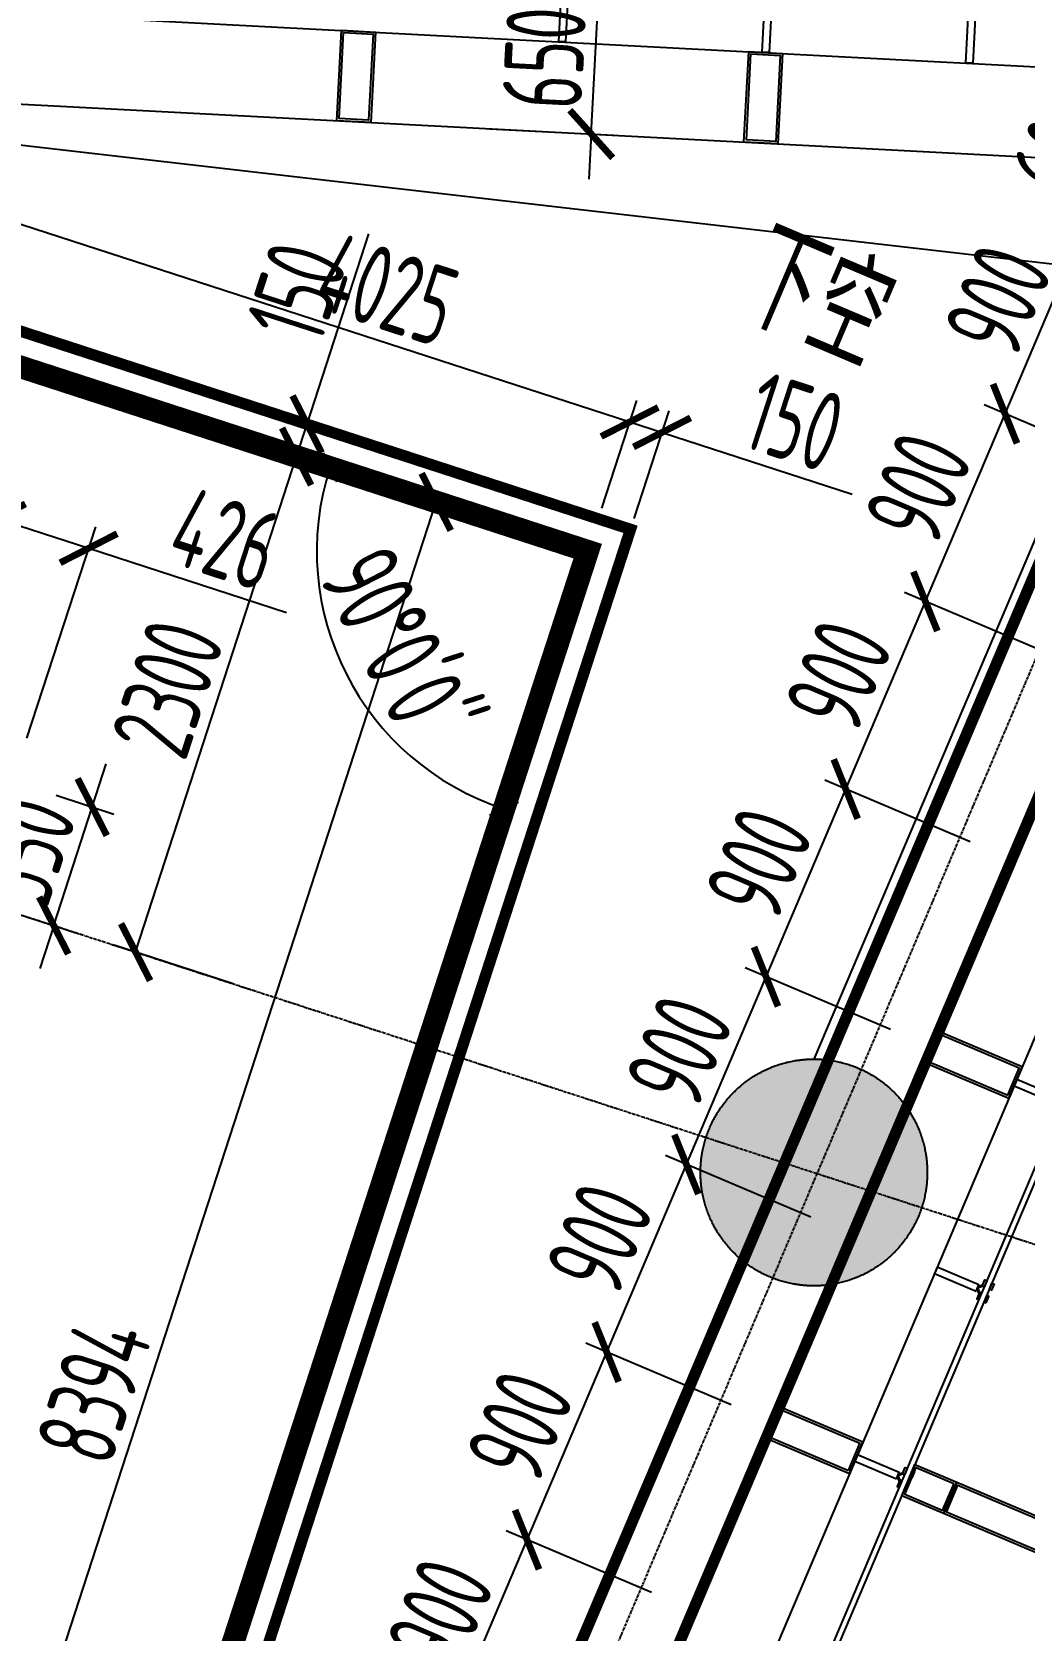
# Model space of a CAD drawing. Extents: x 11778731 to 12007717, y -6694179 to -6314888.
# Drawn here: x 11981166 to 11985545, y -6398597 to -6391543 of the extents above; entities that cross this region are included whole.
import ezdxf
from ezdxf.enums import TextEntityAlignment as Align
from ezdxf.xclip import XClip

# ---------------------------------------------------------------- set-up
doc = ezdxf.new("R2010")
doc.units = 0
doc.header["$LTSCALE"] = 10
doc.header["$MEASUREMENT"] = 0
doc.header["$XCLIPFRAME"] = 0
for name, pattern in [('A3-RG-axis-100$0$CENTER', [2, 1.25, -0.25, 0.25, -0.25]), ('A3-RI-5F$0$DASH', [0.35, 0.25, -0.1]), ('A3-RI-5F$0$DASHDOT', [1, 0.5, -0.25, 0, -0.25])]:
    doc.linetypes.add(name, pattern=pattern)
for name, color, linetype in [('A3-RB-5F-100$0$A-DIMS-100', 1, 'Continuous'), ('A3-RG-axis-100$0$A-GRID', 1, 'A3-RG-axis-100$0$CENTER'), ('A3-RI-5F$0$0M-FIRE', 30, 'A3-RI-5F$0$DASHDOT'), ('A3-RI-5F$0$A-DETAILS', 11, 'Continuous'), ('A3-RI-5F$0$A-FACD-ALUM', 30, 'Continuous'), ('A3-RI-5F$0$A-FLOR', 2, 'Continuous'), ('A3-RI-5F$0$A-GLAZ', 140, 'Continuous'), ('A3-RI-5F$0$A-STRS-HRAL', 80, 'Continuous'), ('A3-RI-5F$0$A-SYMB-VOID', 35, 'Continuous'), ('A3-RS-1F$0$A-HATH-GRAY', 8, 'Continuous'), ('A3-RS-1F$0$A-WALL', 7, 'Continuous'), ('A3-SYMB-5F-100$0$A-SYMB', 4, 'Continuous'), ('A3-SYMB-5F-100$0$A-SYMB-AREA', 4, 'Continuous'), ('A3-SYMB-5F-100$0$A-SYMB-NAME', 4, 'Continuous'), ('A3-SYMB-5F-100$0$A-SYMB-NAME-E', 4, 'Continuous')]:
    doc.layers.add(name, color=color, linetype=linetype)
doc.styles.add('A3-RB-5F-100$0$XD2008', font='xd-hzs.shx', dxfattribs={"width": 0.7, "bigfont": 'xd-hztxt.shx'})
doc.styles.add('A3-SYMB-5F-100$0$ECADI', font='hzs.shx', dxfattribs={"width": 0.7, "bigfont": 'hztxt.shx'})
doc.dimstyles.new('A3-RB-5F-100$0$XD100', dxfattribs={"dimscale": 100, "dimtxt": 3.5, "dimasz": 1.5, "dimexe": 1, "dimexo": 2, "dimgap": 0.5, "dimtad": 1, "dimdec": 0, "dimdsep": 46, "dimtxsty": 'A3-RB-5F-100$0$XD2008', "dimcen": 2.5, "dimclrt": 4, "dimaunit": 1, "dimadec": 0, "dimazin": 0, "dimtfac": 1, "dimtdec": 0, "dimtix": 1, "dimtmove": 0, "dimatfit": 3, "dimfxl": 0, "dimtolj": 1, "dimtzin": 0, "dimarcsym": 0})
doc.dimstyles.new('A3-RB-5F-100$0$XD100$0', dxfattribs={"dimscale": 100, "dimtxt": 3.5, "dimasz": 2, "dimexe": 1, "dimexo": 2, "dimgap": 0.5, "dimtad": 1, "dimdec": 0, "dimdsep": 46, "dimtxsty": 'A3-RB-5F-100$0$XD2008', "dimblk1": 'A3-RB-5F-100$0$_ARCHTICK', "dimblk2": 'A3-RB-5F-100$0$_ARCHTICK', "dimsah": 1, "dimcen": 2.5, "dimclrt": 4, "dimaunit": 1, "dimadec": 0, "dimazin": 0, "dimtfac": 1, "dimtdec": 0, "dimtix": 1, "dimtmove": 0, "dimatfit": 3, "dimfxl": 0, "dimtolj": 1, "dimtzin": 0, "dimarcsym": 0})

# ---------------------------------------------------------------- blocks, each defined once
blk = doc.blocks.new('A3-RI-5F')
at = {"layer": 'A3-RI-5F$0$0M-FIRE', "const_width": 100}
blk.add_lwpolyline([(11978127.2, -6392050.3), (11981718.3, -6393217.1), (11981918.5, -6393282.1), (11983619.4, -6393834.8), (11981025.6, -6401817.9, -0.089252), (11978423.6, -6405850.5, 0.095873), (11977106.7, -6407812.4), (11976851.3, -6408493), (11976456.6, -6410438.8), (11975165.8, -6410461.5, 0.078185), (11972830.6, -6410986.5), (11973149.5, -6418285.6), (11975106.4, -6418638)], format="xyb", dxfattribs=at)
at = {"layer": 'A3-RI-5F$0$A-DETAILS'}
for points in [[(11985248.2, -6397944.6), (11985189.6, -6398082.7), (11985005.5, -6398004.5), (11985064.1, -6397866.4)], [(11985235, -6397949.9), (11985184.3, -6398069.5), (11985018.6, -6397999.2), (11985069.4, -6397879.6)], [(11985800.5, -6398179), (11985741.9, -6398317.1), (11985189.6, -6398082.7), (11985248.2, -6397944.6)], [(11985787.4, -6398184.3), (11985736.6, -6398304), (11985202.7, -6398077.4), (11985253.5, -6397957.7)]]:
    blk.add_lwpolyline(points, close=True, dxfattribs=at)
at = {"layer": 'A3-RI-5F$0$A-FACD-ALUM'}
for p, q in [((11985343.2, -6397081), (11985362.8, -6397073)), ((11985337.6, -6397094), (11985345.6, -6397113.7)), ((11985340.4, -6397087.5), (11985360.1, -6397079.5)), ((11985340.4, -6397087.5), (11985348.3, -6397107.2)), ((11984986, -6397922.5), (11984993.9, -6397942.1)), ((11984988.7, -6397915.9), (11985008.4, -6397908)), ((11984988.7, -6397915.9), (11984996.7, -6397935.6)), ((11984991.5, -6397909.4), (11985011.2, -6397901.5))]:
    blk.add_line(p, q, dxfattribs=at)
for points in [[(11978189, -6391860.1), (11978365.4, -6391316.9), (11987372.2, -6391788.9), (11973314.7, -6424906.3)], [(11978237.5, -6391710.7), (11986780.8, -6392158.5), (11972568.2, -6425641.2)]]:
    blk.add_lwpolyline(points, dxfattribs=at)
for points in [[(11983501.8, -6391385.8), (11983531.7, -6391387.4), (11983521.3, -6391587.1), (11983491.3, -6391585.5)], [(11984400.5, -6391432.9), (11984430.5, -6391434.5), (11984420, -6391634.2), (11984390.1, -6391632.6)], [(11985299.3, -6391480), (11985329.3, -6391481.6), (11985318.8, -6391681.3), (11985288.8, -6391679.7)], [(11982532.6, -6391535.3), (11982682.4, -6391543.1), (11982661.5, -6391942.6), (11982511.7, -6391934.7)], [(11982542.1, -6391545.8), (11982671.9, -6391552.6), (11982652, -6391932.1), (11982522.2, -6391925.3)], [(11984330.1, -6391629.5), (11984479.9, -6391637.3), (11984459, -6392036.8), (11984309.2, -6392028.9)], [(11984339.6, -6391640), (11984469.4, -6391646.8), (11984449.5, -6392026.3), (11984319.7, -6392019.5)], [(11985478.6, -6396249.9), (11985537.3, -6396111.8), (11985169, -6395955.6), (11985110.4, -6396093.6)], [(11985473.3, -6396236.8), (11985524.1, -6396117.1), (11985174.3, -6395968.7), (11985123.6, -6396088.3)], [(11985686.2, -6396272.8), (11985697.9, -6396245.2), (11985513.8, -6396167.1), (11985502.1, -6396194.7)], [(11985334.5, -6397101.3), (11985346.2, -6397073.7), (11985162.1, -6396995.5), (11985150.4, -6397023.1)], [(11985381, -6397055.8), (11985369.3, -6397083.4), (11985360.1, -6397079.5), (11985371.8, -6397051.9)], [(11985413.2, -6397069.5), (11985401.5, -6397097.1), (11985392.3, -6397093.2), (11985404, -6397065.6)], [(11985345.8, -6397138.7), (11985357.5, -6397111.1), (11985348.3, -6397107.2), (11985336.6, -6397134.8)], [(11985378, -6397152.4), (11985389.8, -6397124.7), (11985380.6, -6397120.8), (11985368.8, -6397148.4)], [(11984775.3, -6397906.8), (11984833.9, -6397768.8), (11984465.7, -6397612.5), (11984407.1, -6397750.5)], [(11984770, -6397893.7), (11984820.8, -6397774.1), (11984471, -6397625.6), (11984420.2, -6397745.2)], [(11984982.9, -6397929.7), (11984994.6, -6397902.1), (11984810.5, -6397824), (11984798.8, -6397851.6)], [(11985029.3, -6397884.3), (11985017.6, -6397911.9), (11985008.4, -6397908), (11985020.1, -6397880.4)], [(11985061.5, -6397898), (11985049.8, -6397925.6), (11985040.6, -6397921.7), (11985052.3, -6397894.1)], [(11984994.2, -6397967.1), (11985005.9, -6397939.5), (11984996.7, -6397935.6), (11984985, -6397963.2)], [(11985026.4, -6397980.8), (11985038.1, -6397953.2), (11985028.9, -6397949.3), (11985017.2, -6397976.9)]]:
    blk.add_lwpolyline(points, close=True, dxfattribs=at)
at = {"layer": 'A3-RI-5F$0$A-FLOR', "linetype": 'A3-RI-5F$0$DASH', "const_width": 50}
blk.add_lwpolyline([(11978173.5, -6391907.6), (11983808.4, -6393738.5), (11981166.4, -6401870, -0.089363), (11978533.3, -6405952.9, 0.16088), (11976814.5, -6409345.1), (11976779.4, -6409539.8), (11976579.8, -6410648), (11976297.4, -6410621.5, 0.112692), (11972985.2, -6411088.7), (11973294.1, -6418159.3), (11975166.5, -6418496.5)], format="xyb", dxfattribs=at)
for points in [[(11897636.5, -6393080), (11898125.1, -6393287.4), (11898322.7, -6393228.5), (11896985.5, -6418742.1), (11920412.3, -6428686.2), (11921779.8, -6425464.4), (11976706.5, -6448779.4), (11984755.5, -6429817), (11972558.8, -6424639.8), (11986355.7, -6392136.2)], [(11922332.2, -6425698.9), (11977074.7, -6448935.7), (11985123.7, -6429973.3), (11972927, -6424796.1), (11986780.8, -6392158.5)]]:
    blk.add_lwpolyline(points, dxfattribs=at)
at = {"layer": 'A3-RI-5F$0$A-GLAZ'}
for points in [[(11977951.2, -6391782.8), (11978187, -6391057.2), (11987741.9, -6391557.9), (11973544.8, -6425004)], [(11977975, -6391790.5), (11978204.8, -6391083.2), (11987704.9, -6391581), (11973521.8, -6424994.3)]]:
    blk.add_lwpolyline(points, dxfattribs=at)
at = {"layer": 'A3-RI-5F$0$A-STRS-HRAL'}
for p, q in [((11983808.4, -6393738.5), (11978173.5, -6391907.6)), ((11978127.2, -6392050.3), (11983619.4, -6393834.8)), ((11981166.4, -6401870), (11983808.4, -6393738.5)), ((11983619.4, -6393834.8), (11981025.6, -6401817.9))]:
    blk.add_line(p, q, dxfattribs=at)
at = {"layer": 'A3-RI-5F$0$A-SYMB-VOID'}
blk.add_lwpolyline([(11978237.5, -6391710.7), (11986090.5, -6392614.3), (11984617.8, -6396077.1)], dxfattribs=at)
blk = doc.blocks.new('A3-RG-axis-100')
at = {"layer": 'A3-RG-axis-100$0$A-GRID'}
for p, q in [((11908702.6, -6371911.2), (12006585.7, -6403715.4)), ((11987492, -6389843.2), (11971114.4, -6428426.5))]:
    blk.add_line(p, q, dxfattribs=at)
blk = doc.blocks.new('A3-SYMB-5F-100$0$ECADI-TAG-ROOM')
at = {"layer": 'A3-SYMB-5F-100$0$A-SYMB-AREA', "style": 'A3-SYMB-5F-100$0$ECADI', "width": 0.7}
blk.add_attdef('340M2', text='', height=2.5, dxfattribs=at).set_placement((7.167, -1.75), align=Align.MIDDLE_LEFT)
at = {"layer": 'A3-SYMB-5F-100$0$A-SYMB-NAME', "style": 'A3-SYMB-5F-100$0$ECADI', "width": 0.7}
blk.add_attdef('CHINESENAME', (-5.125, 0.088), '', height=4.5, dxfattribs=at)
at = {"layer": 'A3-SYMB-5F-100$0$A-SYMB-NAME-E', "style": 'A3-SYMB-5F-100$0$ECADI', "width": 0.7}
for tag, p in [('ENGLISHHIGH', (-5.125, 8.04)), ('ENGLISHLOW', (-5.125, 4.84))]:
    blk.add_attdef(tag, p, '', height=2.5, dxfattribs=at)
blk = doc.blocks.new('A3-SYMB-5F-100')
at = {"layer": 'A3-SYMB-5F-100$0$A-SYMB'}
ref = blk.add_blockref('A3-SYMB-5F-100$0$ECADI-TAG-ROOM', (11984725.1, -6393007.2), dxfattribs=dict(at, xscale=99.99999999989046, yscale=100.0000000001164, rotation=337))
ref.add_attrib('CHINESENAME', '下空', (11984256.8, -6392798.9), dxfattribs={"height": 450, "rotation": 337, "style": 'A3-SYMB-5F-100$0$ECADI', "width": 0.7})
blk = doc.blocks.new('A3-RS-1F')
at = {"layer": 'A3-RS-1F$0$A-HATH-GRAY'}
h = blk.add_hatch(color=256, dxfattribs=at)
edge = h.paths.add_edge_path()
edge.add_arc((11984617.8, -6396577.6), 500.5, 0, 360)
at = {"layer": 'A3-RS-1F$0$A-WALL'}
blk.add_circle((11984617.8, -6396577.6), 500.5, dxfattribs=at)
blk = doc.blocks.new('A3-RB-5F-100$0$_ARCHTICK')
at = {"color": 0, "linetype": 'ByBlock', "const_width": 0.15}
blk.add_lwpolyline([(-0.5, -0.5), (0.5, 0.5)], dxfattribs=at)
blk = doc.blocks.new('*D939')
at = {"layer": 'A3-RB-5F-100$0$A-DIMS-100', "color": 0, "lineweight": -2}
for p, q in [((11985813.2, -6392399.6), (11986047.6, -6391847.3)), ((11986596.7, -6392080.3), (11985955.6, -6391808.2)), ((11986362.3, -6392632.6), (11985721.1, -6392360.5))]:
    blk.add_line(p, q, dxfattribs=at)
at = {"layer": 'Defpoints', "color": 0}
for p in [(11986047.6, -6391847.3), (11986780.8, -6392158.5), (11986546.4, -6392710.8)]:
    blk.add_point(p, dxfattribs=at)
at = {"layer": 'A3-RB-5F-100$0$A-DIMS-100', "color": 0, "lineweight": -2, "xscale": 200, "yscale": 200, "zscale": 200}
for p, rotation in [((11986047.6, -6391847.3), 67.00000002033772), ((11985813.2, -6392399.6), 247.0000000203378)]:
    blk.add_blockref('A3-RB-5F-100$0$_ARCHTICK', p, dxfattribs=dict(at, rotation=rotation))
at = {"layer": 'A3-RB-5F-100$0$A-DIMS-100', "color": 4, "insert": (11985723.3, -6392035.5), "char_height": 350, "attachment_point": 5, "rotation": 67, "style": 'A3-RB-5F-100$0$XD2008'}
blk.add_mtext('\\A1;600', dxfattribs=at)
blk = doc.blocks.new('*D940')
at = {"layer": 'A3-RB-5F-100$0$A-DIMS-100', "color": 0, "lineweight": -2}
for p, q in [((11985461.5, -6393228), (11985813.2, -6392399.6)), ((11986362.3, -6392632.6), (11985721.1, -6392360.5)), ((11986010.6, -6393461.1), (11985369.5, -6393188.9))]:
    blk.add_line(p, q, dxfattribs=at)
at = {"layer": 'Defpoints', "color": 0}
for p in [(11985813.2, -6392399.6), (11986546.4, -6392710.8), (11986194.7, -6393539.2)]:
    blk.add_point(p, dxfattribs=at)
at = {"layer": 'A3-RB-5F-100$0$A-DIMS-100', "color": 0, "lineweight": -2, "xscale": 200, "yscale": 200, "zscale": 200}
for p, rotation in [((11985813.2, -6392399.6), 67.00000002038624), ((11985461.5, -6393228), 247.0000000203862)]:
    blk.add_blockref('A3-RB-5F-100$0$_ARCHTICK', p, dxfattribs=dict(at, rotation=rotation))
at = {"layer": 'A3-RB-5F-100$0$A-DIMS-100', "color": 4, "insert": (11985430.2, -6392725.9), "char_height": 350, "attachment_point": 5, "rotation": 67, "style": 'A3-RB-5F-100$0$XD2008'}
blk.add_mtext('\\A1;900', dxfattribs=at)
blk = doc.blocks.new('*D941')
at = {"layer": 'A3-RB-5F-100$0$A-DIMS-100', "color": 0, "lineweight": -2}
for p, q in [((11986010.6, -6393461.1), (11985369.5, -6393188.9)), ((11985109.9, -6394056.5), (11985461.5, -6393228)), ((11985659, -6394289.5), (11985017.8, -6394017.4))]:
    blk.add_line(p, q, dxfattribs=at)
at = {"layer": 'Defpoints', "color": 0}
for p in [(11985461.5, -6393228), (11986194.7, -6393539.2), (11985843.1, -6394367.7)]:
    blk.add_point(p, dxfattribs=at)
at = {"layer": 'A3-RB-5F-100$0$A-DIMS-100', "color": 0, "lineweight": -2, "xscale": 200, "yscale": 200, "zscale": 200}
for p, rotation in [((11985461.5, -6393228), 67.00000002024724), ((11985109.9, -6394056.5), 247.0000000202473)]:
    blk.add_blockref('A3-RB-5F-100$0$_ARCHTICK', p, dxfattribs=dict(at, rotation=rotation))
at = {"layer": 'A3-RB-5F-100$0$A-DIMS-100', "color": 4, "insert": (11985078.6, -6393554.3), "char_height": 350, "attachment_point": 5, "rotation": 67, "style": 'A3-RB-5F-100$0$XD2008'}
blk.add_mtext('\\A1;900', dxfattribs=at)
blk = doc.blocks.new('*D942')
at = {"layer": 'A3-RB-5F-100$0$A-DIMS-100', "color": 0, "lineweight": -2}
for p, q in [((11985659, -6394289.5), (11985017.8, -6394017.4)), ((11984758.2, -6394884.9), (11985109.9, -6394056.5)), ((11985307.3, -6395118), (11984666.2, -6394845.8))]:
    blk.add_line(p, q, dxfattribs=at)
at = {"layer": 'Defpoints', "color": 0}
for p in [(11985109.9, -6394056.5), (11985843.1, -6394367.7), (11985491.4, -6395196.1)]:
    blk.add_point(p, dxfattribs=at)
at = {"layer": 'A3-RB-5F-100$0$A-DIMS-100', "color": 0, "lineweight": -2, "xscale": 200, "yscale": 200, "zscale": 200}
for p, rotation in [((11985109.9, -6394056.5), 67.00000002036309), ((11984758.2, -6394884.9), 247.0000000203631)]:
    blk.add_blockref('A3-RB-5F-100$0$_ARCHTICK', p, dxfattribs=dict(at, rotation=rotation))
at = {"layer": 'A3-RB-5F-100$0$A-DIMS-100', "color": 4, "insert": (11984726.9, -6394382.8), "char_height": 350, "attachment_point": 5, "rotation": 67, "style": 'A3-RB-5F-100$0$XD2008'}
blk.add_mtext('\\A1;900', dxfattribs=at)
blk = doc.blocks.new('*D943')
at = {"layer": 'A3-RB-5F-100$0$A-DIMS-100', "color": 0, "lineweight": -2}
for p, q in [((11984406.5, -6395713.4), (11984758.2, -6394884.9)), ((11985307.3, -6395118), (11984666.2, -6394845.8)), ((11984955.6, -6395946.4), (11984314.5, -6395674.3))]:
    blk.add_line(p, q, dxfattribs=at)
at = {"layer": 'Defpoints', "color": 0}
for p in [(11984758.2, -6394884.9), (11985491.4, -6395196.1), (11985139.7, -6396024.6)]:
    blk.add_point(p, dxfattribs=at)
at = {"layer": 'A3-RB-5F-100$0$A-DIMS-100', "color": 0, "lineweight": -2, "xscale": 200, "yscale": 200, "zscale": 200}
for p, rotation in [((11984758.2, -6394884.9), 67.00000002031676), ((11984406.5, -6395713.4), 247.0000000203168)]:
    blk.add_blockref('A3-RB-5F-100$0$_ARCHTICK', p, dxfattribs=dict(at, rotation=rotation))
at = {"layer": 'A3-RB-5F-100$0$A-DIMS-100', "color": 4, "insert": (11984375.3, -6395211.2), "char_height": 350, "attachment_point": 5, "rotation": 67, "style": 'A3-RB-5F-100$0$XD2008'}
blk.add_mtext('\\A1;900', dxfattribs=at)
blk = doc.blocks.new('*D944')
at = {"layer": 'A3-RB-5F-100$0$A-DIMS-100', "color": 0, "lineweight": -2}
for p, q in [((11984054.9, -6396541.8), (11984406.5, -6395713.4)), ((11984955.6, -6395946.4), (11984314.5, -6395674.3)), ((11984604, -6396774.9), (11983962.8, -6396502.8))]:
    blk.add_line(p, q, dxfattribs=at)
at = {"layer": 'Defpoints', "color": 0}
for p in [(11984406.5, -6395713.4), (11985139.7, -6396024.6), (11984788.1, -6396853)]:
    blk.add_point(p, dxfattribs=at)
at = {"layer": 'A3-RB-5F-100$0$A-DIMS-100', "color": 0, "lineweight": -2, "xscale": 200, "yscale": 200, "zscale": 200}
for p, rotation in [((11984406.5, -6395713.4), 67.00000002038624), ((11984054.9, -6396541.8), 247.0000000203862)]:
    blk.add_blockref('A3-RB-5F-100$0$_ARCHTICK', p, dxfattribs=dict(at, rotation=rotation))
at = {"layer": 'A3-RB-5F-100$0$A-DIMS-100', "color": 4, "insert": (11984023.6, -6396039.7), "char_height": 350, "attachment_point": 5, "rotation": 67, "style": 'A3-RB-5F-100$0$XD2008'}
blk.add_mtext('\\A1;900', dxfattribs=at)
blk = doc.blocks.new('*D945')
at = {"layer": 'A3-RB-5F-100$0$A-DIMS-100', "color": 0, "lineweight": -2}
for p, q in [((11984604, -6396774.9), (11983962.8, -6396502.8)), ((11983703.2, -6397370.3), (11984054.9, -6396541.8)), ((11984252.3, -6397603.4), (11983611.2, -6397331.2))]:
    blk.add_line(p, q, dxfattribs=at)
at = {"layer": 'Defpoints', "color": 0}
for p in [(11984054.9, -6396541.8), (11984788.1, -6396853), (11984436.4, -6397681.5)]:
    blk.add_point(p, dxfattribs=at)
at = {"layer": 'A3-RB-5F-100$0$A-DIMS-100', "color": 0, "lineweight": -2, "xscale": 200, "yscale": 200, "zscale": 200}
for p, rotation in [((11984054.9, -6396541.8), 67.00000002033991), ((11983703.2, -6397370.3), 247.0000000203399)]:
    blk.add_blockref('A3-RB-5F-100$0$_ARCHTICK', p, dxfattribs=dict(at, rotation=rotation))
at = {"layer": 'A3-RB-5F-100$0$A-DIMS-100', "color": 4, "insert": (11983671.9, -6396868.1), "char_height": 350, "attachment_point": 5, "rotation": 67, "style": 'A3-RB-5F-100$0$XD2008'}
blk.add_mtext('\\A1;900', dxfattribs=at)
blk = doc.blocks.new('*D946')
at = {"layer": 'A3-RB-5F-100$0$A-DIMS-100', "color": 0, "lineweight": -2}
for p, q in [((11984252.3, -6397603.4), (11983611.2, -6397331.2)), ((11983351.6, -6398198.7), (11983703.2, -6397370.3)), ((11983900.7, -6398431.8), (11983259.5, -6398159.7))]:
    blk.add_line(p, q, dxfattribs=at)
at = {"layer": 'Defpoints', "color": 0}
for p in [(11983703.2, -6397370.3), (11984436.4, -6397681.5), (11984084.8, -6398510)]:
    blk.add_point(p, dxfattribs=at)
at = {"layer": 'A3-RB-5F-100$0$A-DIMS-100', "color": 0, "lineweight": -2, "xscale": 200, "yscale": 200, "zscale": 200}
for p, rotation in [((11983703.2, -6397370.3), 67.00000002033991), ((11983351.6, -6398198.7), 247.0000000203399)]:
    blk.add_blockref('A3-RB-5F-100$0$_ARCHTICK', p, dxfattribs=dict(at, rotation=rotation))
at = {"layer": 'A3-RB-5F-100$0$A-DIMS-100', "color": 4, "insert": (11983320.3, -6397696.6), "char_height": 350, "attachment_point": 5, "rotation": 67, "style": 'A3-RB-5F-100$0$XD2008'}
blk.add_mtext('\\A1;900', dxfattribs=at)
blk = doc.blocks.new('*D947')
at = {"layer": 'A3-RB-5F-100$0$A-DIMS-100', "color": 0, "lineweight": -2}
for p, q in [((11982999.9, -6399027.2), (11983351.6, -6398198.7)), ((11983900.7, -6398431.8), (11983259.5, -6398159.7)), ((11983549, -6399260.3), (11982907.9, -6398988.1))]:
    blk.add_line(p, q, dxfattribs=at)
at = {"layer": 'Defpoints', "color": 0}
for p in [(11983351.6, -6398198.7), (11984084.8, -6398510), (11983733.1, -6399338.4)]:
    blk.add_point(p, dxfattribs=at)
at = {"layer": 'A3-RB-5F-100$0$A-DIMS-100', "color": 0, "lineweight": -2, "xscale": 200, "yscale": 200, "zscale": 200}
for p, rotation in [((11983351.6, -6398198.7), 67.00000002030026), ((11982999.9, -6399027.2), 247.0000000203003)]:
    blk.add_blockref('A3-RB-5F-100$0$_ARCHTICK', p, dxfattribs=dict(at, rotation=rotation))
at = {"layer": 'A3-RB-5F-100$0$A-DIMS-100', "color": 4, "insert": (11982968.6, -6398525), "char_height": 350, "attachment_point": 5, "rotation": 67, "style": 'A3-RB-5F-100$0$XD2008'}
blk.add_mtext('\\A1;900', dxfattribs=at)
blk = doc.blocks.new('*D587')
at = {"layer": 'A3-RB-5F-100$0$A-DIMS-100', "color": 0, "lineweight": -2}
for p, q in [((11982760.4, -6393555.7), (11982239.4, -6393386.4)), ((11981623.8, -6395604.8), (11982334.5, -6393417.3)), ((11982049.7, -6395743.1), (11981528.7, -6395573.8))]:
    blk.add_line(p, q, dxfattribs=at)
at = {"layer": 'Defpoints', "color": 0}
for p in [(11982334.5, -6393417.3), (11982950.6, -6393617.5), (11982239.9, -6395804.9)]:
    blk.add_point(p, dxfattribs=at)
at = {"layer": 'A3-RB-5F-100$0$A-DIMS-100', "color": 0, "lineweight": -2, "xscale": 200, "yscale": 200, "zscale": 200}
for p, rotation in [((11982334.5, -6393417.3), 71.99999999991016), ((11981623.8, -6395604.8), 251.9999999999101)]:
    blk.add_blockref('A3-RB-5F-100$0$_ARCHTICK', p, dxfattribs=dict(at, rotation=rotation))
at = {"layer": 'A3-RB-5F-100$0$A-DIMS-100', "color": 4, "insert": (11981765.2, -6394441.5), "char_height": 350, "attachment_point": 5, "rotation": 72, "style": 'A3-RB-5F-100$0$XD2008'}
blk.add_mtext('\\A1;2300', dxfattribs=at)
blk = doc.blocks.new('*D588')
at = {"layer": 'A3-RB-5F-100$0$A-DIMS-100', "color": 0, "lineweight": -2}
for p, q in [((11982380.9, -6393274.7), (11982653.9, -6392434.6)), ((11982806.8, -6393413), (11982285.8, -6393243.8)), ((11982334.5, -6393417.3), (11982380.9, -6393274.7)), ((11982760.4, -6393555.7), (11982239.4, -6393386.4))]:
    blk.add_line(p, q, dxfattribs=at)
at = {"layer": 'Defpoints', "color": 0}
for p in [(11982380.9, -6393274.7), (11982997, -6393474.8), (11982950.6, -6393617.5)]:
    blk.add_point(p, dxfattribs=at)
at = {"layer": 'A3-RB-5F-100$0$A-DIMS-100', "color": 0, "lineweight": -2, "xscale": 200, "yscale": 200, "zscale": 200}
for p, rotation in [((11982380.9, -6393274.7), 72.00000000001631), ((11982334.5, -6393417.3), 252.0000000000163)]:
    blk.add_blockref('A3-RB-5F-100$0$_ARCHTICK', p, dxfattribs=dict(at, rotation=rotation))
at = {"layer": 'A3-RB-5F-100$0$A-DIMS-100', "color": 4, "insert": (11982334.3, -6392690), "char_height": 350, "attachment_point": 5, "rotation": 72, "style": 'A3-RB-5F-100$0$XD2008'}
blk.add_mtext('\\A1;150', dxfattribs=at)
blk = doc.blocks.new('*D589')
at = {"layer": 'A3-RB-5F-100$0$A-DIMS-100', "color": 0, "lineweight": -2}
for p, q in [((11979853.3, -6392400.8), (11980007.7, -6391925.6)), ((11979976.8, -6392020.7), (11983804.8, -6393264.5)), ((11983681.2, -6393644.6), (11983835.7, -6393169.4))]:
    blk.add_line(p, q, dxfattribs=at)
at = {"layer": 'Defpoints', "color": 0}
for p in [(11979791.5, -6392591), (11983804.8, -6393264.5), (11983619.4, -6393834.8)]:
    blk.add_point(p, dxfattribs=at)
at = {"layer": 'A3-RB-5F-100$0$A-DIMS-100', "color": 0, "lineweight": -2, "xscale": 200, "yscale": 200, "zscale": 200}
for p, rotation in [((11979976.8, -6392020.7), 161.9999999998924), ((11983804.8, -6393264.5), 341.9999999998924)]:
    blk.add_blockref('A3-RB-5F-100$0$_ARCHTICK', p, dxfattribs=dict(at, rotation=rotation))
at = {"layer": 'A3-RB-5F-100$0$A-DIMS-100', "color": 4, "insert": (11982735, -6392680.3), "char_height": 350, "attachment_point": 5, "rotation": 342, "style": 'A3-RB-5F-100$0$XD2008'}
blk.add_mtext('\\A1;4025', dxfattribs=at)
blk = doc.blocks.new('*D590')
at = {"layer": 'A3-RB-5F-100$0$A-DIMS-100', "color": 0, "lineweight": -2}
for p, q in [((11983681.2, -6393644.6), (11983835.7, -6393169.4)), ((11983804.8, -6393264.5), (11983947.4, -6393310.8)), ((11983823.9, -6393691), (11983978.3, -6393215.7)), ((11983947.4, -6393310.8), (11984787.5, -6393583.8))]:
    blk.add_line(p, q, dxfattribs=at)
at = {"layer": 'Defpoints', "color": 0}
for p in [(11983947.4, -6393310.8), (11983619.4, -6393834.8), (11983762.1, -6393881.2)]:
    blk.add_point(p, dxfattribs=at)
at = {"layer": 'A3-RB-5F-100$0$A-DIMS-100', "color": 0, "lineweight": -2, "xscale": 200, "yscale": 200, "zscale": 200}
for p, rotation in [((11983804.8, -6393264.5), 161.9999999997964), ((11983947.4, -6393310.8), 341.9999999997965)]:
    blk.add_blockref('A3-RB-5F-100$0$_ARCHTICK', p, dxfattribs=dict(at, rotation=rotation))
at = {"layer": 'A3-RB-5F-100$0$A-DIMS-100', "color": 4, "insert": (11984532.1, -6393264.2), "char_height": 350, "attachment_point": 5, "rotation": 342, "style": 'A3-RB-5F-100$0$XD2008'}
blk.add_mtext('\\A1;150', dxfattribs=at)
blk = doc.blocks.new('*D607')
at = {"layer": 'A3-RB-5F-100$0$A-DIMS-100', "color": 0, "lineweight": -2}
for p, q in [((11980356.8, -6401600.6), (11982950.6, -6393617.5)), ((11983429.2, -6393773), (11982855.5, -6393586.6)), ((11980835.4, -6401756.1), (11980261.7, -6401569.7))]:
    blk.add_line(p, q, dxfattribs=at)
at = {"layer": 'Defpoints', "color": 0}
for p in [(11982950.6, -6393617.5), (11983619.4, -6393834.8), (11981025.6, -6401817.9)]:
    blk.add_point(p, dxfattribs=at)
at = {"layer": 'A3-RB-5F-100$0$A-DIMS-100', "color": 0, "lineweight": -2, "xscale": 200, "yscale": 200, "zscale": 200}
for p, rotation in [((11982950.6, -6393617.5), 71.99999999989048), ((11980356.8, -6401600.6), 251.9999999998905)]:
    blk.add_blockref('A3-RB-5F-100$0$_ARCHTICK', p, dxfattribs=dict(at, rotation=rotation))
at = {"layer": 'A3-RB-5F-100$0$A-DIMS-100', "color": 4, "insert": (11981439.7, -6397539.5), "char_height": 350, "attachment_point": 5, "rotation": 72, "style": 'A3-RB-5F-100$0$XD2008'}
blk.add_mtext('\\A1;8394', dxfattribs=at)
blk = doc.blocks.new('*D608')
at = {"layer": 'A3-RB-5F-100$0$A-DIMS-100', "color": 0, "lineweight": -2}
blk.add_arc((11983619.4, -6393834.8), 1195.6, 162, 252, dxfattribs=at)
at = {"layer": 'Defpoints', "color": 0}
for p in [(11978127.2, -6392050.3), (11983619.4, -6393834.8), (11983619.4, -6393834.8), (11982449.9, -6394083.4), (11981025.6, -6401817.9)]:
    blk.add_point(p, dxfattribs=at)
at = {"layer": 'A3-RB-5F-100$0$A-DIMS-100', "color": 0, "lineweight": -2, "xscale": 100, "yscale": 100, "zscale": 100}
for p, rotation in [((11982482.3, -6393465.3), 71.9999999998995), ((11983250, -6394971.9), 341.9999999998954)]:
    blk.add_blockref('A3-RB-5F-100$0$_ARCHTICK', p, dxfattribs=dict(at, rotation=rotation))
at = {"layer": 'A3-RB-5F-100$0$A-DIMS-100', "color": 4, "insert": (11982784.3, -6394260.3), "char_height": 350, "attachment_point": 5, "rotation": 297, "style": 'A3-RB-5F-100$0$XD2008'}
blk.add_mtext('\\A1;90°0\'0"', dxfattribs=at)
blk = doc.blocks.new('*D655')
at = {"layer": 'A3-RB-5F-100$0$A-DIMS-100', "color": 0, "lineweight": -2}
for p, q in [((11983669.2, -6391344.5), (11983679.7, -6391144.8)), ((11983220.1, -6391321), (11983769.1, -6391349.7)), ((11983635.2, -6391993.6), (11983669.2, -6391344.5)), ((11983186.1, -6391970.1), (11983735, -6391998.9)), ((11983635.2, -6391993.6), (11983624.7, -6392193.3))]:
    blk.add_line(p, q, dxfattribs=at)
at = {"layer": 'Defpoints', "color": 0}
for p in [(11983020.4, -6391310.5), (11983669.2, -6391344.5), (11982986.4, -6391959.6)]:
    blk.add_point(p, dxfattribs=at)
at = {"layer": 'A3-RB-5F-100$0$A-DIMS-100', "color": 0, "lineweight": -2, "xscale": 200, "yscale": 200, "zscale": 200}
for p, rotation in [((11983669.2, -6391344.5), 266.9999999997409), ((11983635.2, -6391993.6), 86.99999999974085)]:
    blk.add_blockref('A3-RB-5F-100$0$_ARCHTICK', p, dxfattribs=dict(at, rotation=rotation))
at = {"layer": 'A3-RB-5F-100$0$A-DIMS-100', "color": 4, "insert": (11983427.5, -6391657.3), "char_height": 350, "attachment_point": 5, "rotation": 87, "style": 'A3-RB-5F-100$0$XD2008'}
blk.add_mtext('\\A1;650', dxfattribs=at)
blk = doc.blocks.new('*D833')
at = {"layer": 'A3-RB-5F-100$0$A-DIMS-100', "color": 0, "lineweight": -2}
for p, q in [((11981432.3, -6394964.3), (11981494.1, -6394774)), ((11981272.6, -6394912.4), (11981527.4, -6394995.2)), ((11981262.3, -6395487.3), (11981432.3, -6394964.3)), ((11981102.7, -6395435.4), (11981357.4, -6395518.2)), ((11981262.3, -6395487.3), (11981200.5, -6395677.5))]:
    blk.add_line(p, q, dxfattribs=at)
at = {"layer": 'Defpoints', "color": 0}
for p in [(11981082.4, -6394850.6), (11981432.3, -6394964.3), (11980912.5, -6395373.6)]:
    blk.add_point(p, dxfattribs=at)
at = {"layer": 'A3-RB-5F-100$0$A-DIMS-100', "color": 0, "lineweight": -2, "xscale": 200, "yscale": 200, "zscale": 200}
for p, rotation in [((11981432.3, -6394964.3), 252.0000000001898), ((11981262.3, -6395487.3), 72.00000000018983)]:
    blk.add_blockref('A3-RB-5F-100$0$_ARCHTICK', p, dxfattribs=dict(at, rotation=rotation))
at = {"layer": 'A3-RB-5F-100$0$A-DIMS-100', "color": 4, "insert": (11981133.3, -6395156.2), "char_height": 350, "attachment_point": 5, "rotation": 72, "style": 'A3-RB-5F-100$0$XD2008'}
blk.add_mtext('\\A1;550', dxfattribs=at)
blk = doc.blocks.new('*D834')
at = {"layer": 'A3-RB-5F-100$0$A-DIMS-100', "color": 0, "lineweight": -2}
for p, q in [((11980739.2, -6394528.8), (11981042.6, -6393595.2)), ((11981011.7, -6393690.3), (11981416.7, -6393821.9)), ((11981144.2, -6394660.4), (11981447.6, -6393726.8)), ((11981416.7, -6393821.9), (11982290, -6394105.7))]:
    blk.add_line(p, q, dxfattribs=at)
at = {"layer": 'Defpoints', "color": 0}
for p in [(11981416.7, -6393821.9), (11980677.4, -6394719), (11981082.4, -6394850.6)]:
    blk.add_point(p, dxfattribs=at)
at = {"layer": 'A3-RB-5F-100$0$A-DIMS-100', "color": 0, "lineweight": -2, "xscale": 200, "yscale": 200, "zscale": 200}
for p, rotation in [((11981011.7, -6393690.3), 161.9998593084789), ((11981416.7, -6393821.9), 341.9998593084789)]:
    blk.add_blockref('A3-RB-5F-100$0$_ARCHTICK', p, dxfattribs=dict(at, rotation=rotation))
at = {"layer": 'A3-RB-5F-100$0$A-DIMS-100', "color": 4, "insert": (11982018, -6393780.7), "char_height": 350, "attachment_point": 5, "rotation": 341.99986, "style": 'A3-RB-5F-100$0$XD2008'}
blk.add_mtext('\\A1;426', dxfattribs=at)
blk = doc.blocks.new('A3-RB-5F-100')
at = {"layer": 'A3-RB-5F-100$0$A-DIMS-100'}
for p1, p2, distance, picture, middle in [((11982986.4, -6391959.6), (11983020.4, -6391310.5), -649.7, '*D655', (11983427.5, -6391657.3)), ((11982239.9, -6395804.9), (11982950.6, -6393617.5), 647.8, '*D587', (11981765.2, -6394441.5)), ((11981025.6, -6401817.9), (11983619.4, -6393834.8), 703.2, '*D607', (11981439.7, -6397539.5)), ((11980912.5, -6395373.6), (11981082.4, -6394850.6), -367.9, '*D833', (11981133.3, -6395156.2))]:
    dim = blk.add_aligned_dim(p1=p1, p2=p2, distance=distance, dimstyle='A3-RB-5F-100$0$XD100$0', dxfattribs=at)
    dim.commit()
    dim.dimension.update_dxf_attribs({"geometry": picture, "text_midpoint": middle})
for base, p1, p2, text, picture, middle in [((11986047.6, -6391847.3), (11986546.4, -6392710.8), (11986780.8, -6392158.5), '600', '*D939', (11985930.4, -6392123.4)), ((11985813.2, -6392399.6), (11986194.7, -6393539.2), (11986546.4, -6392710.8), '900', '*D940', (11985637.3, -6392813.8)), ((11985461.5, -6393228), (11985843.1, -6394367.7), (11986194.7, -6393539.2), '900', '*D941', (11985285.7, -6393642.2)), ((11985109.9, -6394056.5), (11985491.4, -6395196.1), (11985843.1, -6394367.7), '900', '*D942', (11984934, -6394470.7)), ((11984758.2, -6394884.9), (11985139.7, -6396024.6), (11985491.4, -6395196.1), '900', '*D943', (11984582.4, -6395299.1)), ((11984406.5, -6395713.4), (11984788.1, -6396853), (11985139.7, -6396024.6), '900', '*D944', (11984230.7, -6396127.6)), ((11984054.9, -6396541.8), (11984436.4, -6397681.5), (11984788.1, -6396853), '900', '*D945', (11983879.1, -6396956.1)), ((11983703.2, -6397370.3), (11984084.8, -6398510), (11984436.4, -6397681.5), '900', '*D946', (11983527.4, -6397784.5)), ((11983351.6, -6398198.7), (11983733.1, -6399338.4), (11984084.8, -6398510), '900', '*D947', (11983175.7, -6398613))]:
    dim = blk.add_linear_dim(base=base, p1=p1, p2=p2, angle=67, text=text, dimstyle='A3-RB-5F-100$0$XD100$0', dxfattribs=at)
    dim.commit()
    dim.dimension.update_dxf_attribs({"geometry": picture, "text_midpoint": middle, "dimtype": 129})
for base, p1, p2, angle, picture, middle in [((11983804.8, -6393264.5), (11979791.5, -6392591), (11983619.4, -6393834.8), 342, '*D589', (11982665.4, -6392894.3)), ((11982380.9, -6393274.7), (11982950.6, -6393617.5), (11982997, -6393474.8), 72, '*D588', (11982548.3, -6392759.5)), ((11983947.4, -6393310.8), (11983619.4, -6393834.8), (11983762.1, -6393881.2), 342, '*D590', (11984462.6, -6393478.2)), ((11981416.7, -6393821.9), (11980677.4, -6394719), (11981082.4, -6394850.6), 341.99986, '*D834', (11981948.5, -6393994.7))]:
    dim = blk.add_linear_dim(base=base, p1=p1, p2=p2, angle=angle, dimstyle='A3-RB-5F-100$0$XD100$0', dxfattribs=at)
    dim.commit()
    dim.dimension.update_dxf_attribs({"geometry": picture, "text_midpoint": middle, "dimtype": 129})
dim = blk.add_angular_dim_2l(base=(11982449.9, -6394083.4), line1=((11983619.4, -6393834.8), (11981025.6, -6401817.9)), line2=((11978127.2, -6392050.3), (11983619.4, -6393834.8)), dimstyle='A3-RB-5F-100$0$XD100', override={"dimasz": 1, "dimblk1": 'A3-RB-5F-100$0$_ARCHTICK', "dimblk2": 'A3-RB-5F-100$0$_ARCHTICK', "dimsah": 1, "dimadec": 3}, dxfattribs=at)
dim.commit()
dim.dimension.update_dxf_attribs({"geometry": '*D608', "text_midpoint": (11982784.3, -6394260.3)})

msp = doc.modelspace()

# ---------------------------------------------------------------- block references
for name in ['A3-RI-5F', 'A3-RB-5F-100', 'A3-RG-axis-100', 'A3-SYMB-5F-100']:
    msp.add_blockref(name, (0, 0))
ref = msp.add_blockref('A3-RS-1F', (0, 0))
XClip(ref).set_block_clipping_path([(11889357.2540208902, -6419160.0659107883), (11910185.3192560691, -6426457.2118252832), (11927068.6119189896, -6433453.578039011), (11979134.5699833296, -6452657.9184868541), (12009188.7333128508, -6389730.3223040896), (11892617.6820170097, -6360484.8154213969), (11881387.5678784791, -6407421.677106794)])

doc.saveas('drawing.dxf')
